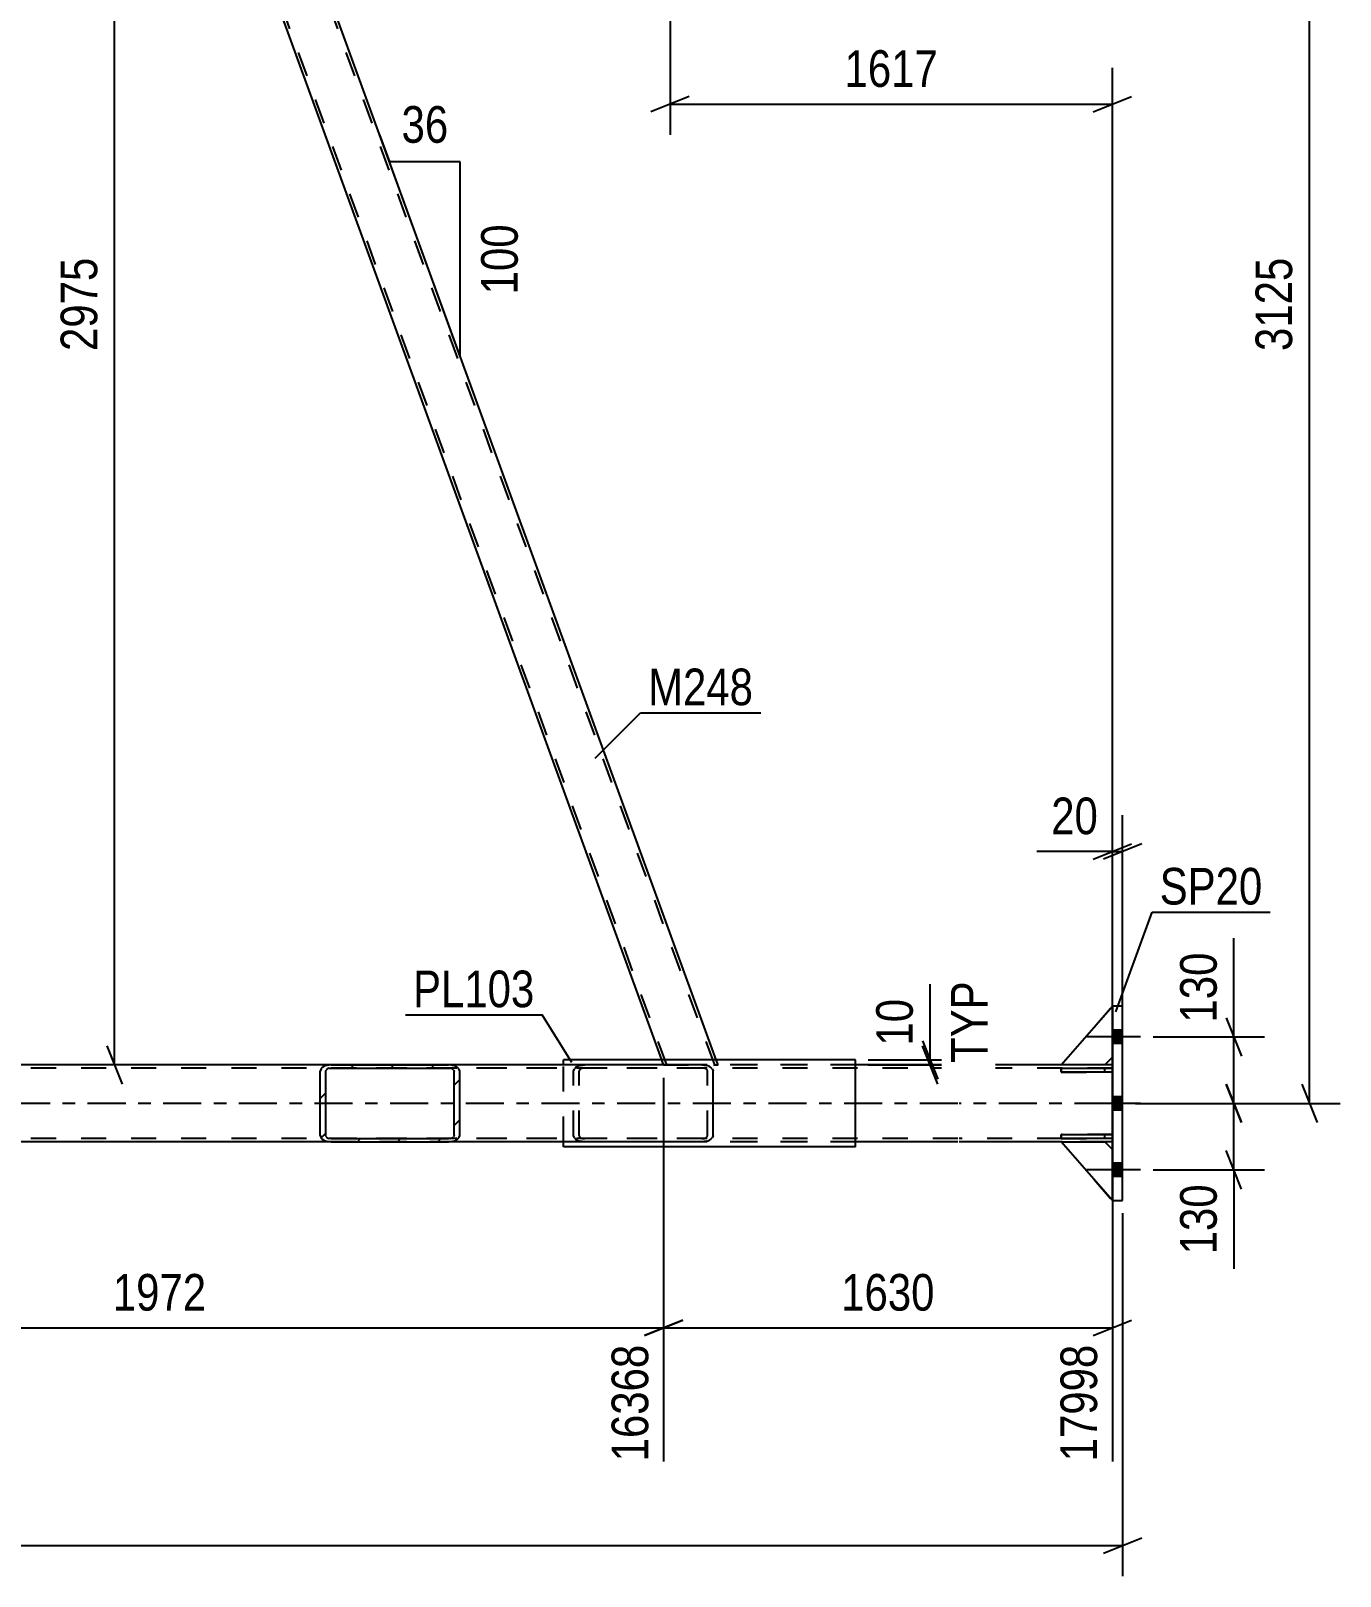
# Model space of a CAD drawing. Header units: millimetres. Extents: x -834 to 355, y -855 to -14.
# Drawn here: x -147.1 to -44.7, y -424.1 to -303.2 of the extents above; entities that cross this region are included whole.
import ezdxf

# ---------------------------------------------------------------- set-up
doc = ezdxf.new("R2010")
doc.units = ezdxf.units.MM
doc.linetypes.add('DXK_LINE_DOT2', pattern=[3.9198, 1.9599, -1.9599])
doc.linetypes.add('DXK_LINE_DOT3', pattern=[5.9187, 2.979, -0.9799, 0.9799, -0.9799])
doc.styles.add('Arial Narrow', font='ARIALN.TTF', dxfattribs={"height": 0.2})

# ---------------------------------------------------------------- blocks, each defined once
blk = doc.blocks.new('Part-570384938-35238 - 35208')
at = {"color": 7, "linetype": 'DXK_LINE_DOT2'}
for p, q in [((-136.66, -265.12), (-140.92, -265.12)), ((-140.92, -265.12), (-140.88, -265.12)), ((-139.75, -268.33), (-140.92, -265.12)), ((-97.35, -384.12), (-140.66, -265.12)), ((-93.61, -384.12), (-136.92, -265.12)), ((-136.52, -265.52), (-136.66, -265.12)), ((-97.61, -384.12), (-97.75, -383.72)), ((-97.61, -384.12), (-93.35, -384.12)), ((-93.35, -384.12), (-93.5, -383.72))]:
    blk.add_line(p, q, dxfattribs=at)
at = {"color": 2, "linetype": 'Continuous'}
for p, q in [((-93.5, -383.72), (-136.52, -265.52)), ((-97.75, -383.72), (-139.75, -268.33))]:
    blk.add_line(p, q, dxfattribs=at)
blk = doc.blocks.new('Part-570384938-35239 - 35208')
at = {"color": 2, "linetype": 'Continuous'}
for p, q in [((-143.06, -265.52), (-179.65, -380.92)), ((-140.02, -267.59), (-140.77, -265.52)), ((-139.75, -268.33), (-140.02, -267.59)), ((-139.75, -268.33), (-176.34, -383.72)), ((-178.63, -383.72), (-179.65, -380.92))]:
    blk.add_line(p, q, dxfattribs=at)
at = {"color": 7, "linetype": 'DXK_LINE_DOT2'}
for p, q in [((-142.68, -265.12), (-179.52, -381.29)), ((-142.93, -265.12), (-143.06, -265.52)), ((-140.92, -265.12), (-142.93, -265.12)), ((-142.93, -265.12), (-142.89, -265.12)), ((-140.77, -265.52), (-140.92, -265.12)), ((-139.89, -267.96), (-176.72, -384.12)), ((-139.75, -268.33), (-139.97, -267.73)), ((-178.48, -384.12), (-178.63, -383.72)), ((-176.47, -384.12), (-178.48, -384.12)), ((-176.34, -383.72), (-176.47, -384.12))]:
    blk.add_line(p, q, dxfattribs=at)
blk = doc.blocks.new('Part-570384938-35341 - 35208')
at = {"color": 2, "linetype": 'Continuous'}
for p, q in [((-82.59, -383.72), (-105.45, -383.72)), ((-105.45, -384.12), (-105.45, -383.72)), ((-82.59, -390.52), (-82.59, -383.72)), ((-105.45, -390.52), (-105.45, -390.12)), ((-82.59, -390.52), (-105.45, -390.52))]:
    blk.add_line(p, q, dxfattribs=at)
at = {"color": 7, "linetype": 'DXK_LINE_DOT2'}
blk.add_line((-105.45, -390.12), (-105.45, -384.12), dxfattribs=at)
blk = doc.blocks.new('Part-570384938-35270 - 35208')
at = {"linetype": 'Continuous'}
h = blk.add_hatch(dxfattribs=at)
h.set_pattern_fill('', scale=0.7, style=0, pattern_type=0)
h.set_pattern_definition([(45, (-124.413, -389.8245), (-1.57154, 1.57154), [])])
h.paths.add_polyline_path([(-124.48, -389.64), (-124.41, -389.82), (-124.22, -389.98), (-123.94, -390.08), (-123.61, -390.12), (-114.43, -390.12), (-114.1, -390.08), (-113.82, -389.98), (-113.63, -389.82), (-113.56, -389.64), (-113.56, -384.6), (-113.63, -384.42), (-113.82, -384.26), (-114.1, -384.16), (-114.43, -384.12), (-123.61, -384.12), (-123.94, -384.16), (-124.22, -384.26), (-124.41, -384.42), (-124.48, -384.6)])
h.paths.add_polyline_path([(-124.01, -384.51), (-123.91, -384.43), (-123.77, -384.38), (-123.61, -384.36), (-114.43, -384.36), (-114.27, -384.38), (-114.13, -384.43), (-114.03, -384.51), (-114, -384.6), (-114, -389.64), (-114.03, -389.73), (-114.13, -389.81), (-114.27, -389.86), (-114.43, -389.88), (-123.61, -389.88), (-123.77, -389.86), (-123.91, -389.81), (-124.01, -389.73), (-124.04, -389.64), (-124.04, -384.6)])
at = {"color": 2, "linetype": 'Continuous'}
for p, q in [((-123.61, -384.12), (-123.94, -384.16)), ((-123.61, -384.12), (-114.43, -384.12)), ((-94.61, -384.12), (-114.43, -384.12)), ((-114.1, -384.16), (-114.43, -384.12)), ((-94.61, -384.12), (-94.27, -384.16)), ((-124.41, -384.42), (-124.48, -384.6)), ((-124.48, -389.64), (-124.48, -384.6)), ((-124.04, -384.6), (-124.01, -384.51)), ((-124.04, -389.64), (-124.04, -384.6)), ((-123.77, -384.38), (-123.61, -384.36)), ((-123.61, -384.36), (-114.43, -384.36)), ((-114.43, -384.36), (-114.27, -384.38)), ((-114.03, -384.51), (-114, -384.6)), ((-114, -389.64), (-114, -384.6)), ((-113.56, -384.6), (-113.63, -384.42)), ((-113.56, -389.64), (-113.56, -384.6)), ((-93.8, -384.42), (-93.73, -384.6)), ((-93.73, -389.64), (-93.73, -384.6)), ((-124.48, -389.64), (-124.41, -389.82)), ((-124.01, -389.73), (-124.04, -389.64)), ((-123.94, -390.08), (-123.61, -390.12)), ((-123.61, -389.88), (-123.77, -389.86)), ((-123.61, -389.88), (-114.43, -389.88)), ((-123.61, -390.12), (-114.43, -390.12)), ((-114.27, -389.86), (-114.43, -389.88)), ((-114.43, -390.12), (-114.1, -390.08)), ((-94.61, -390.12), (-114.43, -390.12)), ((-114, -389.64), (-114.03, -389.73)), ((-113.63, -389.82), (-113.56, -389.64)), ((-94.27, -390.08), (-94.61, -390.12)), ((-93.73, -389.64), (-93.8, -389.82))]:
    blk.add_line(p, q, dxfattribs=at)
at = {"color": 7, "linetype": 'DXK_LINE_DOT2'}
for p, q in [((-114.43, -384.12), (-123.61, -384.12)), ((-104.11, -384.16), (-103.78, -384.12)), ((-94.61, -384.36), (-123.61, -384.36)), ((-104.65, -384.6), (-104.58, -384.42)), ((-104.65, -389.64), (-104.65, -384.6)), ((-104.18, -384.51), (-104.21, -384.6)), ((-104.21, -389.64), (-104.21, -384.6)), ((-103.78, -384.36), (-103.94, -384.38)), ((-94.44, -384.38), (-94.61, -384.36)), ((-94.17, -384.6), (-94.2, -384.51)), ((-94.17, -389.64), (-94.17, -384.6)), ((-94.61, -389.88), (-123.61, -389.88)), ((-123.61, -390.12), (-114.43, -390.12)), ((-104.58, -389.82), (-104.65, -389.64)), ((-104.21, -389.64), (-104.18, -389.73)), ((-103.78, -390.12), (-104.11, -390.08)), ((-103.94, -389.86), (-103.78, -389.88)), ((-94.61, -389.88), (-94.44, -389.86)), ((-94.2, -389.73), (-94.17, -389.64))]:
    blk.add_line(p, q, dxfattribs=at)
at = {"color": 2, "linetype": 'Continuous'}
for centre, radius, start, end in [((-123.81, -384.96), 0.817, 99.5182, 138.0638), ((-114.24, -384.96), 0.817, 41.9363, 80.4819), ((-94.41, -384.96), 0.817, 41.9363, 80.4819), ((-123.71, -384.78), 0.409, 99.5182, 138.0638), ((-114.34, -384.78), 0.409, 41.9363, 80.4819), ((-123.81, -389.28), 0.817, 221.9363, 260.4819), ((-123.71, -389.46), 0.409, 221.9363, 260.4819), ((-114.34, -389.46), 0.409, 279.5182, 318.0638), ((-114.24, -389.28), 0.817, 279.5182, 318.0638), ((-94.41, -389.28), 0.817, 279.5182, 318.0638)]:
    blk.add_arc(centre, radius, start, end, dxfattribs=at)
at = {"color": 7, "linetype": 'DXK_LINE_DOT2'}
for centre, radius, start, end in [((-103.98, -384.96), 0.817, 99.5182, 138.0638), ((-103.88, -384.78), 0.409, 99.5182, 138.0638), ((-94.51, -384.78), 0.409, 41.9363, 80.4819), ((-103.98, -389.28), 0.817, 221.9363, 260.4819), ((-103.88, -389.46), 0.409, 221.9363, 260.4819), ((-94.51, -389.46), 0.409, 279.5182, 318.0638)]:
    blk.add_arc(centre, radius, start, end, dxfattribs=at)
blk = doc.blocks.new('Part-570384938-35306 - 35208')
at = {"color": 7, "linetype": 'DXK_LINE_DOT2'}
for p, q in [((-74.59, -384.12), (-701.39, -384.12)), ((-82.59, -384.12), (-123.61, -384.12)), ((-63.09, -384.12), (-74.49, -384.12)), ((-63.09, -384.12), (-66.49, -384.12)), ((-62.49, -390.12), (-62.49, -384.12)), ((-74.59, -384.36), (-752.31, -384.36)), ((-62.49, -384.36), (-74.49, -384.36)), ((-74.59, -389.88), (-752.31, -389.88)), ((-74.59, -390.12), (-701.39, -390.12)), ((-82.59, -390.12), (-123.6, -390.12)), ((-62.49, -389.88), (-74.49, -389.88)), ((-62.49, -390.12), (-74.49, -390.12)), ((-63.09, -390.12), (-66.49, -390.12))]:
    blk.add_line(p, q, dxfattribs=at)
at = {"color": 2, "linetype": 'Continuous'}
for p, q in [((-123.61, -384.12), (-149.57, -384.12)), ((-74.59, -384.12), (-82.59, -384.12)), ((-66.49, -384.12), (-74.49, -384.12)), ((-62.49, -384.12), (-63.09, -384.12)), ((-123.6, -390.12), (-149.58, -390.12)), ((-74.59, -390.12), (-82.59, -390.12)), ((-66.49, -390.12), (-74.49, -390.12)), ((-62.49, -390.12), (-63.09, -390.12))]:
    blk.add_line(p, q, dxfattribs=at)
at = {"color": 7, "linetype": 'DXK_LINE_DOT3'}
for p, q in [((-74.59, -387.12), (-752.31, -387.12)), ((-62.49, -387.12), (-74.49, -387.12))]:
    blk.add_line(p, q, dxfattribs=at)
blk = doc.blocks.new('Part-570384938-35311 - 35208')
at = {"color": 2, "linetype": 'Continuous'}
for p, q in [((-62.49, -379.52), (-62.49, -394.72)), ((-61.69, -379.52), (-62.49, -379.52)), ((-61.69, -394.72), (-61.69, -379.52)), ((-62.49, -394.72), (-61.69, -394.72))]:
    blk.add_line(p, q, dxfattribs=at)
blk = doc.blocks.new('Part-570384938-35522 - 35208')
at = {"color": 7, "linetype": 'DXK_LINE_DOT2'}
for p, q in [((-62.49, -384.36), (-66.49, -384.36)), ((-66.49, -384.36), (-66.49, -384.68)), ((-66.49, -384.68), (-62.49, -384.68)), ((-63.09, -384.68), (-63.09, -384.36)), ((-62.49, -384.68), (-62.49, -384.36))]:
    blk.add_line(p, q, dxfattribs=at)
blk = doc.blocks.new('Part-570384938-35523 - 35208')
at = {"color": 7, "linetype": 'DXK_LINE_DOT2'}
for p, q in [((-62.49, -389.56), (-66.49, -389.56)), ((-66.49, -389.56), (-66.49, -389.88)), ((-66.49, -389.88), (-62.49, -389.88)), ((-63.09, -389.88), (-63.09, -389.56)), ((-62.49, -389.88), (-62.49, -389.56))]:
    blk.add_line(p, q, dxfattribs=at)
blk = doc.blocks.new('Part-570384938-35524 - 35208')
at = {"color": 2, "linetype": 'Continuous'}
for p, q in [((-66.49, -384.68), (-66.49, -384.36)), ((-66.49, -384.36), (-62.49, -384.36)), ((-62.49, -384.68), (-66.49, -384.68)), ((-62.49, -384.36), (-62.49, -384.68))]:
    blk.add_line(p, q, dxfattribs=at)
at = {"color": 7, "linetype": 'DXK_LINE_DOT2'}
blk.add_line((-63.09, -384.68), (-63.09, -384.36), dxfattribs=at)
blk = doc.blocks.new('Part-570384938-35525 - 35208')
at = {"color": 2, "linetype": 'Continuous'}
for p, q in [((-66.49, -389.88), (-66.49, -389.56)), ((-66.49, -389.56), (-62.49, -389.56)), ((-62.49, -389.88), (-66.49, -389.88)), ((-62.49, -389.56), (-62.49, -389.88))]:
    blk.add_line(p, q, dxfattribs=at)
at = {"color": 7, "linetype": 'DXK_LINE_DOT2'}
blk.add_line((-63.09, -389.88), (-63.09, -389.56), dxfattribs=at)
blk = doc.blocks.new('Part-570384938-35526 - 35208')
at = {"color": 7, "linetype": 'DXK_LINE_DOT2'}
for p, q in [((-66.49, -384.12), (-62.49, -379.52)), ((-62.49, -379.52), (-62.49, -383.52)), ((-63.09, -384.12), (-66.49, -384.12)), ((-62.49, -383.52), (-63.09, -384.12))]:
    blk.add_line(p, q, dxfattribs=at)
blk = doc.blocks.new('Part-570384938-35527 - 35208')
at = {"color": 2, "linetype": 'Continuous'}
for p, q in [((-66.49, -384.12), (-62.49, -379.52)), ((-63.09, -384.12), (-66.49, -384.12)), ((-62.49, -383.52), (-63.09, -384.12))]:
    blk.add_line(p, q, dxfattribs=at)
at = {"color": 7, "linetype": 'DXK_LINE_DOT2'}
blk.add_line((-62.49, -383.52), (-62.49, -379.52), dxfattribs=at)
blk = doc.blocks.new('Part-570384938-35528 - 35208')
at = {"color": 7, "linetype": 'DXK_LINE_DOT2'}
for p, q in [((-63.09, -390.12), (-66.49, -390.12)), ((-66.49, -390.12), (-62.49, -394.72)), ((-62.49, -390.72), (-63.09, -390.12)), ((-62.49, -394.72), (-62.49, -390.72))]:
    blk.add_line(p, q, dxfattribs=at)
blk = doc.blocks.new('Part-570384938-35529 - 35208')
at = {"color": 2, "linetype": 'Continuous'}
for p, q in [((-66.49, -390.12), (-63.09, -390.12)), ((-62.49, -394.72), (-66.49, -390.12)), ((-63.09, -390.12), (-62.49, -390.72))]:
    blk.add_line(p, q, dxfattribs=at)
at = {"color": 7, "linetype": 'DXK_LINE_DOT2'}
blk.add_line((-62.49, -390.72), (-62.49, -394.72), dxfattribs=at)
blk = doc.blocks.new('Bolt-570384938-35546 - 35208')
at = {"linetype": 'Continuous'}
for points in [[(-61.69, -382.44), (-61.69, -381.4), (-62.49, -381.4), (-62.49, -382.44)], [(-61.69, -382.44), (-61.69, -381.4), (-62.49, -381.4), (-62.49, -382.44)], [(-61.69, -382.44), (-61.69, -381.4), (-62.49, -381.4), (-62.49, -382.44)], [(-61.69, -387.64), (-61.69, -386.6), (-62.49, -386.6), (-62.49, -387.64)], [(-61.69, -387.64), (-61.69, -386.6), (-62.49, -386.6), (-62.49, -387.64)], [(-61.69, -392.84), (-61.69, -391.8), (-62.49, -391.8), (-62.49, -392.84)], [(-61.69, -392.84), (-61.69, -391.8), (-62.49, -391.8), (-62.49, -392.84)], [(-61.69, -392.84), (-61.69, -391.8), (-62.49, -391.8), (-62.49, -392.84)]]:
    blk.add_hatch(color=1, dxfattribs=at).paths.add_polyline_path(points)
at = {"color": 1, "linetype": 'Continuous'}
for p, q in [((-61.69, -381.4), (-62.49, -381.4)), ((-61.69, -381.4), (-62.49, -381.4)), ((-61.69, -381.4), (-62.49, -381.4)), ((-60.29, -381.92), (-64.49, -381.92)), ((-60.29, -381.92), (-64.49, -381.92)), ((-60.29, -381.92), (-64.49, -381.92)), ((-61.69, -382.44), (-62.49, -382.44)), ((-61.69, -382.44), (-62.49, -382.44)), ((-61.69, -382.44), (-62.49, -382.44)), ((-61.69, -386.6), (-62.49, -386.6)), ((-61.69, -386.6), (-62.49, -386.6)), ((-60.29, -387.12), (-64.49, -387.12)), ((-60.29, -387.12), (-64.49, -387.12)), ((-61.69, -387.64), (-62.49, -387.64)), ((-61.69, -387.64), (-62.49, -387.64)), ((-60.29, -392.32), (-64.49, -392.32)), ((-60.29, -392.32), (-64.49, -392.32)), ((-60.29, -392.32), (-64.49, -392.32)), ((-61.69, -391.8), (-62.49, -391.8)), ((-61.69, -391.8), (-62.49, -391.8)), ((-61.69, -391.8), (-62.49, -391.8)), ((-61.69, -392.84), (-62.49, -392.84)), ((-61.69, -392.84), (-62.49, -392.84)), ((-61.69, -392.84), (-62.49, -392.84))]:
    blk.add_line(p, q, dxfattribs=at)
blk = doc.blocks.new('StraightDimension-570384938-46849 - 35208')
at = {"color": 7, "linetype": 'Continuous'}
for p, q in [((-97.1, -266.12), (-97.1, -311.37)), ((-62.49, -383.12), (-62.49, -306.12)), ((-95.6, -308.37), (-98.6, -309.57)), ((-97.1, -308.97), (-62.49, -308.97)), ((-63.99, -309.57), (-60.99, -308.37))]:
    blk.add_line(p, q, dxfattribs=at)
at = {"color": 0}
blk.add_wipeout([(-75.54, -308.22), (-75.54, -304.02), (-84.05, -304.02), (-84.05, -308.22)], dxfattribs=at)
at = {"color": 3, "style": 'Arial Narrow'}
blk.add_text('1617', height=2.863, dxfattribs=at).set_placement((-83.45, -307.62))
blk = doc.blocks.new('StraightDimension-570384938-49467 - 35208')
at = {"color": 7, "linetype": 'Continuous'}
for p, q in [((-61.69, -395.72), (-61.69, -424.09)), ((-798.61, -421.69), (-61.69, -421.69)), ((-63.19, -422.29), (-60.19, -421.09))]:
    blk.add_line(p, q, dxfattribs=at)
blk = doc.blocks.new('StraightDimension-570384938-46857 - 35208')
at = {"color": 7, "linetype": 'Continuous'}
for p, q in [((-47.08, -387.12), (-47.08, -262.12)), ((-47.68, -385.62), (-46.48, -388.62)), ((-60.69, -387.12), (-44.68, -387.12))]:
    blk.add_line(p, q, dxfattribs=at)
at = {"color": 0}
blk.add_wipeout([(-47.83, -320.36), (-52.03, -320.36), (-52.03, -328.88), (-47.83, -328.88)], dxfattribs=at)
at = {"color": 3, "style": 'Arial Narrow'}
blk.add_text('3125', height=2.863, rotation=90.0002, dxfattribs=at).set_placement((-48.43, -328.28))
blk = doc.blocks.new('StraightDimension-570384938-47543 - 35208')
at = {"color": 7, "linetype": 'Continuous'}
for p, q in [((-52.98, -381.92), (-52.98, -374.19)), ((-52.98, -381.92), (-52.98, -374.19)), ((-53.58, -380.42), (-52.38, -383.42)), ((-59.29, -381.92), (-50.58, -381.92)), ((-52.98, -387.12), (-52.98, -381.92)), ((-52.38, -388.62), (-53.58, -385.62)), ((-60.69, -387.12), (-50.58, -387.12))]:
    blk.add_line(p, q, dxfattribs=at)
at = {"color": 0}
blk.add_wipeout([(-53.73, -374.71), (-57.93, -374.71), (-57.93, -381.4), (-53.73, -381.4)], dxfattribs=at)
at = {"color": 3, "style": 'Arial Narrow'}
blk.add_text('130', height=2.863, rotation=90.0002, dxfattribs=at).set_placement((-54.33, -380.8))
blk = doc.blocks.new('AngleDimension-570384938-39211 - 35208')
at = {"color": 7, "linetype": 'Continuous'}
for p, q in [((-119.83, -311.38), (-119.06, -313.49)), ((-113.52, -313.49), (-119.06, -313.49)), ((-113.52, -328.72), (-119.06, -313.49)), ((-113.52, -328.72), (-113.52, -313.49))]:
    blk.add_line(p, q, dxfattribs=at)
at = {"color": 0}
blk.add_wipeout([(-108.42, -317.76), (-112.62, -317.76), (-112.62, -324.45), (-108.42, -324.45)], dxfattribs=at)
at = {"color": 3, "style": 'Arial Narrow'}
blk.add_text('100', height=2.863, rotation=90.0002, dxfattribs=at).set_placement((-109.02, -323.85))
at = {"color": 0}
blk.add_wipeout([(-113.86, -312.59), (-113.86, -308.39), (-118.71, -308.39), (-118.71, -312.59)], dxfattribs=at)
at = {"color": 3, "style": 'Arial Narrow'}
blk.add_text('36', height=2.863, dxfattribs=at).set_placement((-118.11, -311.99))
blk = doc.blocks.new('StraightDimension-570384938-47694 - 35208')
at = {"color": 7, "linetype": 'Continuous'}
for p, q in [((-176.47, -385.12), (-176.47, -415.12)), ((-97.61, -385.12), (-97.61, -415.12)), ((-174.97, -404.08), (-177.97, -405.28)), ((-176.47, -404.68), (-97.61, -404.68)), ((-99.11, -405.28), (-96.11, -404.08))]:
    blk.add_line(p, q, dxfattribs=at)
at = {"color": 0}
blk.add_wipeout([(-132.78, -403.93), (-132.78, -399.73), (-141.3, -399.73), (-141.3, -403.93)], dxfattribs=at)
at = {"color": 3, "style": 'Arial Narrow'}
blk.add_text('1972', height=2.863, dxfattribs=at).set_placement((-140.7, -403.33))
at = {"color": 0, "linetype": 'Continuous'}
blk.add_wipeout([(-98.21, -405.38), (-102.41, -405.38), (-102.41, -415.72), (-98.21, -415.72)], dxfattribs=at)
at = {"color": 3, "linetype": 'Continuous', "style": 'Arial Narrow'}
blk.add_text('16368', height=2.863, rotation=90.0002, dxfattribs=at).set_placement((-98.81, -415.12))
blk = doc.blocks.new('StraightDimension-570384938-47265 - 35208')
at = {"color": 7, "linetype": 'Continuous'}
for p, q in [((-140.57, -384.12), (-140.57, -265.12)), ((-141.17, -382.62), (-139.97, -385.62)), ((-109.43, -384.12), (-143.42, -384.12))]:
    blk.add_line(p, q, dxfattribs=at)
at = {"color": 0}
blk.add_wipeout([(-141.32, -320.36), (-145.52, -320.36), (-145.52, -328.88), (-141.32, -328.88)], dxfattribs=at)
at = {"color": 3, "style": 'Arial Narrow'}
blk.add_text('2975', height=2.863, rotation=90.0002, dxfattribs=at).set_placement((-141.92, -328.28))
blk = doc.blocks.new('StraightDimension-570384938-47544 - 35208')
at = {"color": 7, "linetype": 'Continuous'}
for p, q in [((-53.58, -385.62), (-52.38, -388.62)), ((-60.69, -387.12), (-50.58, -387.12)), ((-52.98, -392.32), (-52.98, -387.12)), ((-52.38, -393.82), (-53.58, -390.82)), ((-59.29, -392.32), (-50.58, -392.32)), ((-52.98, -392.32), (-52.98, -400.06)), ((-52.98, -392.32), (-52.98, -400.06))]:
    blk.add_line(p, q, dxfattribs=at)
at = {"color": 0}
blk.add_wipeout([(-53.73, -392.85), (-57.93, -392.85), (-57.93, -399.53), (-53.73, -399.53)], dxfattribs=at)
at = {"color": 3, "style": 'Arial Narrow'}
blk.add_text('130', height=2.863, rotation=90.0002, dxfattribs=at).set_placement((-54.33, -398.93))
blk = doc.blocks.new('StraightDimension-570384938-47571 - 35208')
at = {"color": 7, "linetype": 'Continuous'}
for p, q in [((-76.76, -383.72), (-76.76, -377.81)), ((-76.76, -383.72), (-76.76, -377.81)), ((-77.36, -382.22), (-76.16, -385.22)), ((-76.16, -385.62), (-77.36, -382.62)), ((-81.59, -383.72), (-74.36, -383.72)), ((-81.59, -384.12), (-74.36, -384.12)), ((-76.76, -384.12), (-76.76, -383.72))]:
    blk.add_line(p, q, dxfattribs=at)
at = {"color": 0, "linetype": 'Continuous'}
blk.add_wipeout([(-71.66, -376.97), (-75.86, -376.97), (-75.86, -384.56), (-71.66, -384.56)], dxfattribs=at)
at = {"color": 0}
blk.add_wipeout([(-77.51, -378.34), (-81.71, -378.34), (-81.71, -383.2), (-77.51, -383.2)], dxfattribs=at)
at = {"color": 3, "linetype": 'Continuous', "style": 'Arial Narrow'}
blk.add_text('TYP', height=2.863, rotation=90.0002, dxfattribs=at).set_placement((-72.26, -383.96))
at = {"color": 3, "style": 'Arial Narrow'}
blk.add_text('10', height=2.863, rotation=90.0002, dxfattribs=at).set_placement((-78.11, -382.6))
blk = doc.blocks.new('StraightDimension-570384938-47693 - 35208')
at = {"color": 7, "linetype": 'Continuous'}
for p, q in [((-97.61, -385.12), (-97.61, -415.12)), ((-62.49, -391.12), (-62.49, -415.12)), ((-96.11, -404.08), (-99.11, -405.28)), ((-97.61, -404.68), (-62.49, -404.68)), ((-63.99, -405.28), (-60.99, -404.08))]:
    blk.add_line(p, q, dxfattribs=at)
at = {"color": 0}
blk.add_wipeout([(-75.79, -403.93), (-75.79, -399.73), (-84.31, -399.73), (-84.31, -403.93)], dxfattribs=at)
at = {"color": 3, "style": 'Arial Narrow'}
blk.add_text('1630', height=2.863, dxfattribs=at).set_placement((-83.71, -403.33))
at = {"color": 0, "linetype": 'Continuous'}
blk.add_wipeout([(-63.09, -405.38), (-67.29, -405.38), (-67.29, -415.72), (-63.09, -415.72)], dxfattribs=at)
at = {"color": 3, "linetype": 'Continuous', "style": 'Arial Narrow'}
blk.add_text('17998', height=2.863, rotation=90.0002, dxfattribs=at).set_placement((-63.69, -415.12))
blk = doc.blocks.new('StraightDimension-570384938-49548 - 35208')
at = {"color": 7, "linetype": 'Continuous'}
for p, q in [((-62.49, -393.72), (-62.49, -364.57)), ((-61.69, -393.72), (-61.69, -364.57)), ((-63.99, -368.02), (-60.99, -366.82)), ((-60.19, -366.82), (-63.19, -368.02)), ((-62.49, -367.42), (-68.4, -367.42)), ((-62.49, -367.42), (-68.4, -367.42)), ((-62.49, -367.42), (-61.69, -367.42))]:
    blk.add_line(p, q, dxfattribs=at)
at = {"color": 0}
blk.add_wipeout([(-63.02, -366.67), (-63.02, -362.47), (-67.88, -362.47), (-67.88, -366.67)], dxfattribs=at)
at = {"color": 3, "style": 'Arial Narrow'}
blk.add_text('20', height=2.863, dxfattribs=at).set_placement((-67.28, -366.07))
blk = doc.blocks.new('Mark-570384938-47566 - 35208')
at = {"color": 0}
blk.add_wipeout([(-107.71, -379.6), (-107.71, -376.6), (-117.21, -376.6), (-117.21, -379.6)], dxfattribs=at)
blk.add_wipeout([(-107.71, -379.6), (-107.71, -376.6), (-117.21, -376.6), (-117.21, -379.6)], dxfattribs=at)
at = {"color": 30, "linetype": 'Continuous'}
for p in [(-117.81, -380.2), (-104.79, -383.93)]:
    blk.add_line(p, (-107.11, -380.2), dxfattribs=at)
at = {"color": 3, "style": 'Arial Narrow'}
blk.add_text('PL103', height=2.863, dxfattribs=at).set_placement((-117.21, -379.6))
blk = doc.blocks.new('Mark-570384938-38935 - 35208')
at = {"color": 0}
blk.add_wipeout([(-90.59, -355.98), (-90.59, -352.98), (-98.82, -352.98), (-98.82, -355.98)], dxfattribs=at)
blk.add_wipeout([(-90.59, -355.98), (-90.59, -352.98), (-98.82, -352.98), (-98.82, -355.98)], dxfattribs=at)
at = {"color": 30, "linetype": 'Continuous'}
for p, q in [((-102.95, -360.12), (-99.42, -356.58)), ((-99.42, -356.58), (-89.99, -356.58))]:
    blk.add_line(p, q, dxfattribs=at)
at = {"color": 3, "style": 'Arial Narrow'}
blk.add_text('M248', height=2.863, dxfattribs=at).set_placement((-98.82, -355.98))
blk = doc.blocks.new('Mark-570384938-47559 - 35208')
at = {"color": 0}
blk.add_wipeout([(-50.75, -371.57), (-50.75, -368.57), (-58.79, -368.57), (-58.79, -371.57)], dxfattribs=at)
blk.add_wipeout([(-50.75, -371.57), (-50.75, -368.57), (-58.79, -368.57), (-58.79, -371.57)], dxfattribs=at)
at = {"color": 30, "linetype": 'Continuous'}
for p, q in [((-62.22, -379.97), (-59.39, -372.17)), ((-59.39, -372.17), (-50.15, -372.17))]:
    blk.add_line(p, q, dxfattribs=at)
at = {"color": 3, "style": 'Arial Narrow'}
blk.add_text('SP20', height=2.863, dxfattribs=at).set_placement((-58.79, -371.57))

msp = doc.modelspace()

# ---------------------------------------------------------------- block references
for name in ['Part-570384938-35239 - 35208', 'Part-570384938-35238 - 35208', 'Part-570384938-35526 - 35208', 'Part-570384938-35527 - 35208', 'Part-570384938-35311 - 35208', 'Bolt-570384938-35546 - 35208', 'Part-570384938-35306 - 35208', 'Part-570384938-35270 - 35208', 'Part-570384938-35341 - 35208', 'Part-570384938-35522 - 35208', 'Part-570384938-35524 - 35208', 'Part-570384938-35523 - 35208', 'Part-570384938-35525 - 35208', 'Part-570384938-35528 - 35208', 'Part-570384938-35529 - 35208']:
    msp.add_blockref(name, (0, 0))

# ---------------------------------------------------------------- next in the draw order: block references
msp.add_blockref('StraightDimension-570384938-46849 - 35208', (0, 0))

# ---------------------------------------------------------------- next in the draw order: block references
msp.add_blockref('StraightDimension-570384938-49467 - 35208', (0, 0))

# ---------------------------------------------------------------- next in the draw order: block references
for name in ['StraightDimension-570384938-46857 - 35208', 'AngleDimension-570384938-39211 - 35208', 'StraightDimension-570384938-47694 - 35208']:
    msp.add_blockref(name, (0, 0))

# ---------------------------------------------------------------- next in the draw order: block references
for name in ['StraightDimension-570384938-47265 - 35208', 'Mark-570384938-38935 - 35208', 'StraightDimension-570384938-47543 - 35208', 'StraightDimension-570384938-47571 - 35208']:
    msp.add_blockref(name, (0, 0))

# ---------------------------------------------------------------- next in the draw order: block references
for name in ['Mark-570384938-47566 - 35208', 'StraightDimension-570384938-47544 - 35208']:
    msp.add_blockref(name, (0, 0))

# ---------------------------------------------------------------- next in the draw order: block references
msp.add_blockref('StraightDimension-570384938-47693 - 35208', (0, 0))

# ---------------------------------------------------------------- next in the draw order: block references
msp.add_blockref('StraightDimension-570384938-49548 - 35208', (0, 0))

# ---------------------------------------------------------------- next in the draw order: block references
msp.add_blockref('Mark-570384938-47559 - 35208', (0, 0))

doc.saveas('drawing.dxf')
